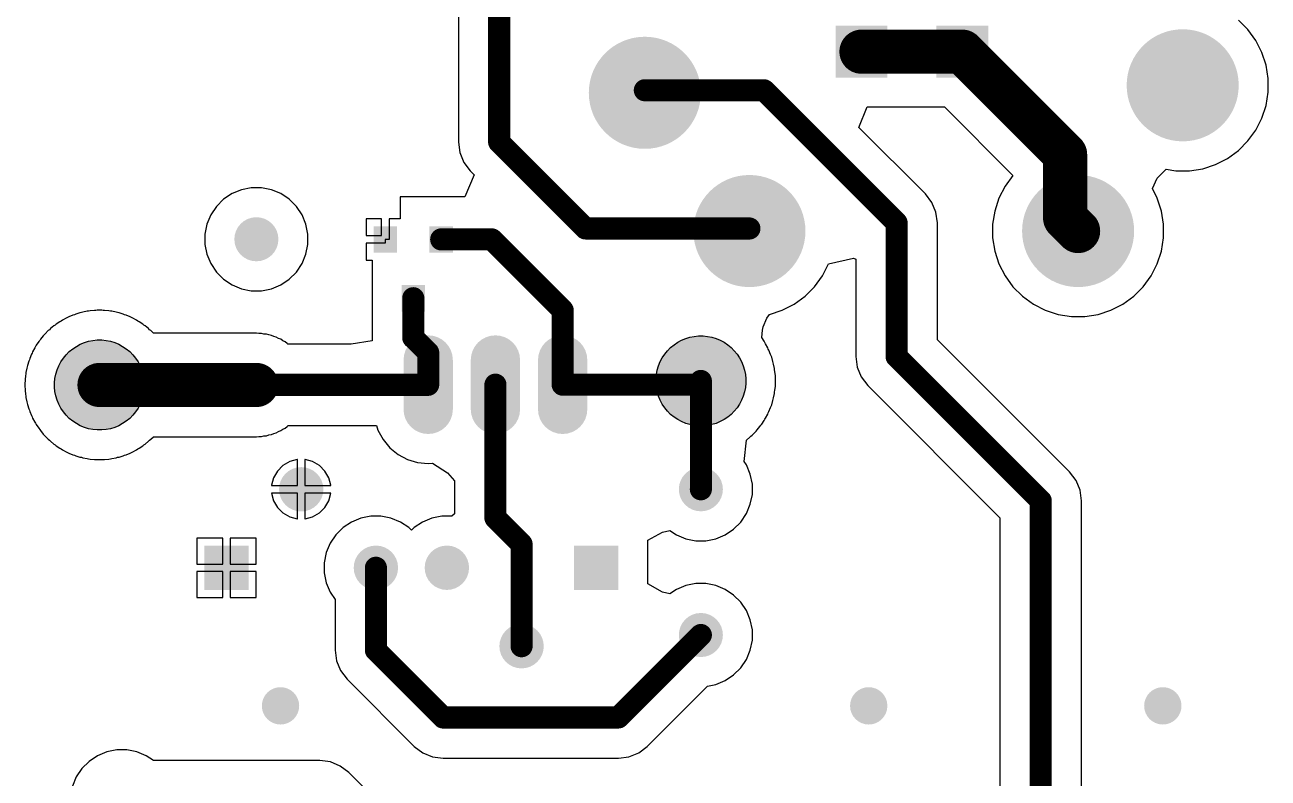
# Model space of a CAD drawing. Header units: inches. Extents: x 4.53 to 13.89, y 0.79 to 10.58.
# Drawn here: x 7.138 to 8.802, y 3.053 to 4.061 of the extents above; entities that cross this region are included whole.
import ezdxf

# ---------------------------------------------------------------- set-up
doc = ezdxf.new("R2010")
doc.units = ezdxf.units.IN
doc.header["$MEASUREMENT"] = 0
for name, color, linetype in [('Pad Holes', 156, 'Continuous'), ('Top Layer', 1, 'Continuous'), ('Via Holes', 16, 'Continuous')]:
    doc.layers.add(name, color=color, linetype=linetype)

# ---------------------------------------------------------------- blocks, each defined once
blk = doc.blocks.new('12A_7_B_1')
at = {"layer": 'Pad Holes'}
h = blk.add_hatch(color=7, dxfattribs=at)
edge = h.paths.add_edge_path()
edge.add_arc((-0.22, 0.31), 0.038, 0, 360)
h = blk.add_hatch(color=7, dxfattribs=at)
edge = h.paths.add_edge_path()
edge.add_arc((0.22, 0.31), 0.038, 0, 360)
h = blk.add_hatch(color=7, dxfattribs=at)
edge = h.paths.add_edge_path()
edge.add_arc((-0.36, 0.115), 0.038, 0, 360)
h = blk.add_hatch(color=7, dxfattribs=at)
edge = h.paths.add_edge_path()
edge.add_arc((0.36, 0.125), 0.038, 0, 360)
h = blk.add_hatch(color=7, dxfattribs=at)
edge = h.paths.add_edge_path()
edge.add_arc((-0.065, 0.07), 0.0222, 0, 360)
h = blk.add_hatch(color=7, dxfattribs=at)
edge = h.paths.add_edge_path()
edge.add_arc((0.07, 0.07), 0.0222, 0, 360)
h = blk.add_hatch(color=7, dxfattribs=at)
edge = h.paths.add_edge_path()
edge.add_arc((-0.065, -0.07), 0.0222, 0, 360)
h = blk.add_hatch(color=7, dxfattribs=at)
edge = h.paths.add_edge_path()
edge.add_arc((0.07, -0.07), 0.0222, 0, 360)
h = blk.add_hatch(color=7, dxfattribs=at)
edge = h.paths.add_edge_path()
edge.add_arc((-0.36, -0.115), 0.038, 0, 360)
h = blk.add_hatch(color=7, dxfattribs=at)
edge = h.paths.add_edge_path()
edge.add_arc((0.36, -0.12), 0.038, 0, 360)
h = blk.add_hatch(color=7, dxfattribs=at)
edge = h.paths.add_edge_path()
edge.add_arc((-0.225, -0.305), 0.038, 0, 360)
h = blk.add_hatch(color=7, dxfattribs=at)
edge = h.paths.add_edge_path()
edge.add_arc((0.225, -0.305), 0.038, 0, 360)
h = blk.add_hatch(color=7, dxfattribs=at)
edge = h.paths.add_edge_path()
edge.add_arc((0, -0.38), 0.038, 0, 360)
at = {"layer": 'Top Layer'}
h = blk.add_hatch(color=1, dxfattribs=at)
edge = h.paths.add_edge_path()
edge.add_arc((-0.22, 0.31), 0.075, 0, 360)
h = blk.add_hatch(color=1, dxfattribs=at)
edge = h.paths.add_edge_path()
edge.add_arc((0.22, 0.31), 0.075, 0, 360)
h = blk.add_hatch(color=1, dxfattribs=at)
edge = h.paths.add_edge_path()
edge.add_arc((0.36, 0.125), 0.075, 0, 360)
h = blk.add_hatch(color=1, dxfattribs=at)
edge = h.paths.add_edge_path()
edge.add_arc((-0.36, 0.115), 0.075, 0, 360)
for points in [[(-0.0996, 0.1046), (-0.0304, 0.1046), (-0.0304, 0.0354), (-0.0996, 0.0354)], [(0.0354, 0.1046), (0.1046, 0.1046), (0.1046, 0.0354), (0.0354, 0.0354)], [(-0.0996, -0.0354), (-0.0304, -0.0354), (-0.0304, -0.1046), (-0.0996, -0.1046)], [(0.0354, -0.0354), (0.1046, -0.0354), (0.1046, -0.1046), (0.0354, -0.1046)]]:
    blk.add_hatch(color=1, dxfattribs=at).paths.add_polyline_path(points)
h = blk.add_hatch(color=1, dxfattribs=at)
edge = h.paths.add_edge_path()
edge.add_arc((-0.36, -0.115), 0.075, 0, 360)
h = blk.add_hatch(color=1, dxfattribs=at)
edge = h.paths.add_edge_path()
edge.add_arc((0.36, -0.12), 0.075, 0, 360)
h = blk.add_hatch(color=1, dxfattribs=at)
edge = h.paths.add_edge_path()
edge.add_arc((-0.225, -0.305), 0.075, 0, 360)
h = blk.add_hatch(color=1, dxfattribs=at)
edge = h.paths.add_edge_path()
edge.add_arc((0.225, -0.305), 0.075, 0, 360)
h = blk.add_hatch(color=1, dxfattribs=at)
edge = h.paths.add_edge_path()
edge.add_arc((0, -0.38), 0.075, 0, 360)
blk = doc.blocks.new('TEST_POINT_1_5MM_28')
at = {"layer": 'Top Layer'}
blk.add_hatch(color=1, dxfattribs=at).paths.add_polyline_path([(-0.003, -0.0602), (-0.0088, -0.0596), (-0.0146, -0.0585), (-0.0203, -0.0568), (-0.0258, -0.0545), (-0.031, -0.0517), (-0.0359, -0.0484), (-0.0405, -0.0447), (-0.0447, -0.0405), (-0.0484, -0.0359), (-0.0517, -0.031), (-0.0545, -0.0258), (-0.0568, -0.0203), (-0.0585, -0.0146), (-0.0596, -0.0088), (-0.0602, -0.003), (-0.0602, 0), (-0.0602, 0.003), (-0.0596, 0.0088), (-0.0585, 0.0146), (-0.0568, 0.0203), (-0.0545, 0.0258), (-0.0517, 0.031), (-0.0484, 0.0359), (-0.0447, 0.0405), (-0.0405, 0.0447), (-0.0359, 0.0484), (-0.031, 0.0517), (-0.0258, 0.0545), (-0.0203, 0.0568), (-0.0146, 0.0585), (-0.0088, 0.0596), (-0.003, 0.0602), (0, 0.0602), (0.003, 0.0602), (0.0088, 0.0596), (0.0146, 0.0585), (0.0203, 0.0568), (0.0258, 0.0545), (0.031, 0.0517), (0.0359, 0.0484), (0.0405, 0.0447), (0.0447, 0.0405), (0.0484, 0.0359), (0.0517, 0.031), (0.0545, 0.0258), (0.0568, 0.0203), (0.0585, 0.0146), (0.0596, 0.0088), (0.0602, 0.003), (0.0602, 0), (0.0602, -0.003), (0.0596, -0.0088), (0.0585, -0.0146), (0.0568, -0.0203), (0.0545, -0.0258), (0.0517, -0.031), (0.0484, -0.0359), (0.0447, -0.0405), (0.0405, -0.0447), (0.0359, -0.0484), (0.031, -0.0517), (0.0258, -0.0545), (0.0203, -0.0568), (0.0146, -0.0585), (0.0088, -0.0596), (0.003, -0.0602), (0, -0.0602)])
for p, q in [((-0.0359, 0.0484), (-0.031, 0.0517)), ((-0.031, 0.0517), (-0.0258, 0.0545)), ((-0.0258, 0.0545), (-0.0203, 0.0568)), ((-0.0203, 0.0568), (-0.0146, 0.0585)), ((-0.0146, 0.0585), (-0.0088, 0.0596)), ((-0.0088, 0.0596), (-0.003, 0.0602)), ((-0.003, 0.0602), (0, 0.0602)), ((0, 0.0602), (0.003, 0.0602)), ((0.003, 0.0602), (0.0088, 0.0596)), ((0.0088, 0.0596), (0.0146, 0.0585)), ((0.0146, 0.0585), (0.0203, 0.0568)), ((0.0203, 0.0568), (0.0258, 0.0545)), ((0.0258, 0.0545), (0.031, 0.0517)), ((0.031, 0.0517), (0.0359, 0.0484)), ((-0.0517, 0.031), (-0.0484, 0.0359)), ((-0.0484, 0.0359), (-0.0447, 0.0405)), ((-0.0447, 0.0405), (-0.0405, 0.0447)), ((-0.0405, 0.0447), (-0.0359, 0.0484)), ((0.0359, 0.0484), (0.0405, 0.0447)), ((0.0405, 0.0447), (0.0447, 0.0405)), ((0.0447, 0.0405), (0.0484, 0.0359)), ((0.0484, 0.0359), (0.0517, 0.031)), ((-0.0585, 0.0146), (-0.0568, 0.0203)), ((-0.0568, 0.0203), (-0.0545, 0.0258)), ((-0.0545, 0.0258), (-0.0517, 0.031)), ((0.0517, 0.031), (0.0545, 0.0258)), ((0.0545, 0.0258), (0.0568, 0.0203)), ((0.0568, 0.0203), (0.0585, 0.0146)), ((-0.0602, 0.003), (-0.0596, 0.0088)), ((-0.0602, 0), (-0.0602, 0.003)), ((-0.0602, -0.003), (-0.0602, 0)), ((-0.0596, 0.0088), (-0.0585, 0.0146)), ((0.0585, 0.0146), (0.0596, 0.0088)), ((0.0596, 0.0088), (0.0602, 0.003)), ((0.0602, 0.003), (0.0602, 0)), ((0.0602, 0), (0.0602, -0.003)), ((-0.0596, -0.0088), (-0.0602, -0.003)), ((-0.0585, -0.0146), (-0.0596, -0.0088)), ((-0.0568, -0.0203), (-0.0585, -0.0146)), ((0.0585, -0.0146), (0.0568, -0.0203)), ((0.0596, -0.0088), (0.0585, -0.0146)), ((0.0602, -0.003), (0.0596, -0.0088)), ((-0.0545, -0.0258), (-0.0568, -0.0203)), ((-0.0517, -0.031), (-0.0545, -0.0258)), ((-0.0484, -0.0359), (-0.0517, -0.031)), ((0.0517, -0.031), (0.0484, -0.0359)), ((0.0545, -0.0258), (0.0517, -0.031)), ((0.0568, -0.0203), (0.0545, -0.0258)), ((-0.0447, -0.0405), (-0.0484, -0.0359)), ((-0.0405, -0.0447), (-0.0447, -0.0405)), ((-0.0359, -0.0484), (-0.0405, -0.0447)), ((-0.031, -0.0517), (-0.0359, -0.0484)), ((0.0359, -0.0484), (0.031, -0.0517)), ((0.0405, -0.0447), (0.0359, -0.0484)), ((0.0447, -0.0405), (0.0405, -0.0447)), ((0.0484, -0.0359), (0.0447, -0.0405)), ((-0.0258, -0.0545), (-0.031, -0.0517)), ((-0.0203, -0.0568), (-0.0258, -0.0545)), ((-0.0146, -0.0585), (-0.0203, -0.0568)), ((-0.0088, -0.0596), (-0.0146, -0.0585)), ((-0.003, -0.0602), (-0.0088, -0.0596)), ((0, -0.0602), (-0.003, -0.0602)), ((0, -0.0602), (0, -0.0602)), ((0.003, -0.0602), (0, -0.0602)), ((0.0088, -0.0596), (0.003, -0.0602)), ((0.0146, -0.0585), (0.0088, -0.0596)), ((0.0203, -0.0568), (0.0146, -0.0585)), ((0.0258, -0.0545), (0.0203, -0.0568)), ((0.031, -0.0517), (0.0258, -0.0545))]:
    blk.add_line(p, q, dxfattribs=at)
blk = doc.blocks.new('TEST_POINT_1_5MM_30')
at = {"layer": 'Top Layer'}
blk.add_hatch(color=1, dxfattribs=at).paths.add_polyline_path([(-0.003, -0.0602), (-0.0088, -0.0596), (-0.0146, -0.0585), (-0.0203, -0.0568), (-0.0258, -0.0545), (-0.031, -0.0517), (-0.0359, -0.0484), (-0.0405, -0.0447), (-0.0447, -0.0405), (-0.0484, -0.0359), (-0.0517, -0.031), (-0.0545, -0.0258), (-0.0568, -0.0203), (-0.0585, -0.0146), (-0.0596, -0.0088), (-0.0602, -0.003), (-0.0602, 0), (-0.0602, 0.003), (-0.0596, 0.0088), (-0.0585, 0.0146), (-0.0568, 0.0203), (-0.0545, 0.0258), (-0.0517, 0.031), (-0.0484, 0.0359), (-0.0447, 0.0405), (-0.0405, 0.0447), (-0.0359, 0.0484), (-0.031, 0.0517), (-0.0258, 0.0545), (-0.0203, 0.0568), (-0.0146, 0.0585), (-0.0088, 0.0596), (-0.003, 0.0602), (0, 0.0602), (0.003, 0.0602), (0.0088, 0.0596), (0.0146, 0.0585), (0.0203, 0.0568), (0.0258, 0.0545), (0.031, 0.0517), (0.0359, 0.0484), (0.0405, 0.0447), (0.0447, 0.0405), (0.0484, 0.0359), (0.0517, 0.031), (0.0545, 0.0258), (0.0568, 0.0203), (0.0585, 0.0146), (0.0596, 0.0088), (0.0602, 0.003), (0.0602, 0), (0.0602, -0.003), (0.0596, -0.0088), (0.0585, -0.0146), (0.0568, -0.0203), (0.0545, -0.0258), (0.0517, -0.031), (0.0484, -0.0359), (0.0447, -0.0405), (0.0405, -0.0447), (0.0359, -0.0484), (0.031, -0.0517), (0.0258, -0.0545), (0.0203, -0.0568), (0.0146, -0.0585), (0.0088, -0.0596), (0.003, -0.0602), (0, -0.0602)])
for p, q in [((-0.0359, 0.0484), (-0.031, 0.0517)), ((-0.031, 0.0517), (-0.0258, 0.0545)), ((-0.0258, 0.0545), (-0.0203, 0.0568)), ((-0.0203, 0.0568), (-0.0146, 0.0585)), ((-0.0146, 0.0585), (-0.0088, 0.0596)), ((-0.0088, 0.0596), (-0.003, 0.0602)), ((-0.003, 0.0602), (0, 0.0602)), ((0, 0.0602), (0.003, 0.0602)), ((0.003, 0.0602), (0.0088, 0.0596)), ((0.0088, 0.0596), (0.0146, 0.0585)), ((0.0146, 0.0585), (0.0203, 0.0568)), ((0.0203, 0.0568), (0.0258, 0.0545)), ((0.0258, 0.0545), (0.031, 0.0517)), ((0.031, 0.0517), (0.0359, 0.0484)), ((-0.0517, 0.031), (-0.0484, 0.0359)), ((-0.0484, 0.0359), (-0.0447, 0.0405)), ((-0.0447, 0.0405), (-0.0405, 0.0447)), ((-0.0405, 0.0447), (-0.0359, 0.0484)), ((0.0359, 0.0484), (0.0405, 0.0447)), ((0.0405, 0.0447), (0.0447, 0.0405)), ((0.0447, 0.0405), (0.0484, 0.0359)), ((0.0484, 0.0359), (0.0517, 0.031)), ((-0.0585, 0.0146), (-0.0568, 0.0203)), ((-0.0568, 0.0203), (-0.0545, 0.0258)), ((-0.0545, 0.0258), (-0.0517, 0.031)), ((0.0517, 0.031), (0.0545, 0.0258)), ((0.0545, 0.0258), (0.0568, 0.0203)), ((0.0568, 0.0203), (0.0585, 0.0146)), ((-0.0602, 0.003), (-0.0596, 0.0088)), ((-0.0602, 0), (-0.0602, 0.003)), ((-0.0602, -0.003), (-0.0602, 0)), ((-0.0596, 0.0088), (-0.0585, 0.0146)), ((0.0585, 0.0146), (0.0596, 0.0088)), ((0.0596, 0.0088), (0.0602, 0.003)), ((0.0602, 0.003), (0.0602, 0)), ((0.0602, 0), (0.0602, -0.003)), ((-0.0596, -0.0088), (-0.0602, -0.003)), ((-0.0585, -0.0146), (-0.0596, -0.0088)), ((-0.0568, -0.0203), (-0.0585, -0.0146)), ((0.0585, -0.0146), (0.0568, -0.0203)), ((0.0596, -0.0088), (0.0585, -0.0146)), ((0.0602, -0.003), (0.0596, -0.0088)), ((-0.0545, -0.0258), (-0.0568, -0.0203)), ((-0.0517, -0.031), (-0.0545, -0.0258)), ((-0.0484, -0.0359), (-0.0517, -0.031)), ((0.0517, -0.031), (0.0484, -0.0359)), ((0.0545, -0.0258), (0.0517, -0.031)), ((0.0568, -0.0203), (0.0545, -0.0258)), ((-0.0447, -0.0405), (-0.0484, -0.0359)), ((-0.0405, -0.0447), (-0.0447, -0.0405)), ((-0.0359, -0.0484), (-0.0405, -0.0447)), ((-0.031, -0.0517), (-0.0359, -0.0484)), ((0.0359, -0.0484), (0.031, -0.0517)), ((0.0405, -0.0447), (0.0359, -0.0484)), ((0.0447, -0.0405), (0.0405, -0.0447)), ((0.0484, -0.0359), (0.0447, -0.0405)), ((-0.0258, -0.0545), (-0.031, -0.0517)), ((-0.0203, -0.0568), (-0.0258, -0.0545)), ((-0.0146, -0.0585), (-0.0203, -0.0568)), ((-0.0088, -0.0596), (-0.0146, -0.0585)), ((-0.003, -0.0602), (-0.0088, -0.0596)), ((0, -0.0602), (-0.003, -0.0602)), ((0, -0.0602), (0, -0.0602)), ((0.003, -0.0602), (0, -0.0602)), ((0.0088, -0.0596), (0.003, -0.0602)), ((0.0146, -0.0585), (0.0088, -0.0596)), ((0.0203, -0.0568), (0.0146, -0.0585)), ((0.0258, -0.0545), (0.0203, -0.0568)), ((0.031, -0.0517), (0.0258, -0.0545))]:
    blk.add_line(p, q, dxfattribs=at)
blk = doc.blocks.new('TRIM_PV36W204C01B00___DUPLICATE_60')
at = {"layer": 'Pad Holes'}
h = blk.add_hatch(color=7, dxfattribs=at)
edge = h.paths.add_edge_path()
edge.add_arc((0, 0.1), 0.0197, 0, 360)
h = blk.add_hatch(color=7, dxfattribs=at)
edge = h.paths.add_edge_path()
edge.add_arc((-0.1, -0.005), 0.0197, 0, 360)
h = blk.add_hatch(color=7, dxfattribs=at)
edge = h.paths.add_edge_path()
edge.add_arc((0.1, -0.005), 0.0197, 0, 360)
at = {"layer": 'Top Layer'}
h = blk.add_hatch(color=1, dxfattribs=at)
edge = h.paths.add_edge_path()
edge.add_arc((0, 0.1), 0.0297, 0, 360)
blk.add_hatch(color=1, dxfattribs=at).paths.add_polyline_path([(-0.1297, 0.0247), (-0.0703, 0.0247), (-0.0703, -0.0347), (-0.1297, -0.0347)])
h = blk.add_hatch(color=1, dxfattribs=at)
edge = h.paths.add_edge_path()
edge.add_arc((0.1, -0.005), 0.0297, 0, 360)
blk = doc.blocks.new('TRIM_PV36W204C01B00___DUPLICATE_64')
at = {"layer": 'Pad Holes'}
h = blk.add_hatch(color=7, dxfattribs=at)
edge = h.paths.add_edge_path()
edge.add_arc((0, 0.1), 0.0197, 0, 360)
h = blk.add_hatch(color=7, dxfattribs=at)
edge = h.paths.add_edge_path()
edge.add_arc((-0.1, -0.005), 0.0197, 0, 360)
h = blk.add_hatch(color=7, dxfattribs=at)
edge = h.paths.add_edge_path()
edge.add_arc((0.1, -0.005), 0.0197, 0, 360)
at = {"layer": 'Top Layer'}
h = blk.add_hatch(color=1, dxfattribs=at)
edge = h.paths.add_edge_path()
edge.add_arc((0, 0.1), 0.0297, 0, 360)
blk.add_hatch(color=1, dxfattribs=at).paths.add_polyline_path([(-0.1297, 0.0247), (-0.0703, 0.0247), (-0.0703, -0.0347), (-0.1297, -0.0347)])
h = blk.add_hatch(color=1, dxfattribs=at)
edge = h.paths.add_edge_path()
edge.add_arc((0.1, -0.005), 0.0297, 0, 360)
blk = doc.blocks.new('RES_2W_VERTICAL_72')
at = {"layer": 'Pad Holes'}
h = blk.add_hatch(color=7, dxfattribs=at)
edge = h.paths.add_edge_path()
edge.add_arc((0, 0), 0.0197, 0, 360)
h = blk.add_hatch(color=7, dxfattribs=at)
edge = h.paths.add_edge_path()
edge.add_arc((0.195, 0), 0.0197, 0, 360)
at = {"layer": 'Top Layer'}
h = blk.add_hatch(color=1, dxfattribs=at)
edge = h.paths.add_edge_path()
edge.add_arc((0, 0), 0.0295, 0, 360)
h = blk.add_hatch(color=1, dxfattribs=at)
edge = h.paths.add_edge_path()
edge.add_arc((0.195, 0), 0.0295, 0, 360)
blk = doc.blocks.new('RES_2W_VERTICAL_74')
at = {"layer": 'Pad Holes'}
h = blk.add_hatch(color=7, dxfattribs=at)
edge = h.paths.add_edge_path()
edge.add_arc((0, 0), 0.0197, 0, 360)
h = blk.add_hatch(color=7, dxfattribs=at)
edge = h.paths.add_edge_path()
edge.add_arc((0.195, 0), 0.0197, 0, 360)
at = {"layer": 'Top Layer'}
h = blk.add_hatch(color=1, dxfattribs=at)
edge = h.paths.add_edge_path()
edge.add_arc((0, 0), 0.0295, 0, 360)
h = blk.add_hatch(color=1, dxfattribs=at)
edge = h.paths.add_edge_path()
edge.add_arc((0.195, 0), 0.0295, 0, 360)
blk = doc.blocks.new('TRANS_BC847C_102')
at = {"layer": 'Top Layer'}
for points in [[(-0.0157, 0.0571), (0.0157, 0.0571), (0.0157, 0.0217), (-0.0157, 0.0217)], [(-0.0531, -0.0217), (-0.0217, -0.0217), (-0.0217, -0.0571), (-0.0531, -0.0571)], [(0.0217, -0.0217), (0.0531, -0.0217), (0.0531, -0.0571), (0.0217, -0.0571)]]:
    blk.add_hatch(color=1, dxfattribs=at).paths.add_polyline_path(points)
blk = doc.blocks.new('TO126_104')
at = {"layer": 'Pad Holes'}
h = blk.add_hatch(color=7, dxfattribs=at)
edge = h.paths.add_edge_path()
edge.add_arc((-0.09, 0), 0.022, 0, 360)
h = blk.add_hatch(color=7, dxfattribs=at)
edge = h.paths.add_edge_path()
edge.add_arc((0, 0), 0.022, 0, 360)
h = blk.add_hatch(color=7, dxfattribs=at)
edge = h.paths.add_edge_path()
edge.add_arc((0.09, 0), 0.022, 0, 360)
at = {"layer": 'Top Layer'}
h = blk.add_hatch(color=1, dxfattribs=at)
edge = h.paths.add_edge_path()
edge.add_arc((-0.09, -0.033), 0.033, 180, 360)
edge.add_line((-0.057, -0.033), (-0.057, 0.033))
edge.add_arc((-0.09, 0.033), 0.033, 0, 180)
edge.add_line((-0.123, 0.033), (-0.123, -0.033))
h = blk.add_hatch(color=1, dxfattribs=at)
edge = h.paths.add_edge_path()
edge.add_arc((0, -0.033), 0.033, 180, 360)
edge.add_line((0.033, -0.033), (0.033, 0.033))
edge.add_arc((0, 0.033), 0.033, 0, 180)
edge.add_line((-0.033, 0.033), (-0.033, -0.033))
h = blk.add_hatch(color=1, dxfattribs=at)
edge = h.paths.add_edge_path()
edge.add_arc((0.09, -0.033), 0.033, 180, 360)
edge.add_line((0.123, -0.033), (0.123, 0.033))
edge.add_arc((0.09, 0.033), 0.033, 0, 180)
edge.add_line((0.057, 0.033), (0.057, -0.033))

msp = doc.modelspace()

# ---------------------------------------------------------------- hatches: boundary and pattern name
at = {"layer": 'Top Layer'}
h = msp.add_hatch(color=1, dxfattribs=at)
edge = h.paths.add_edge_path()
edge.add_arc((7.4803, 3.1496), 0.025, 0, 360)
h = msp.add_hatch(color=1, dxfattribs=at)
edge = h.paths.add_edge_path()
edge.add_arc((8.2677, 3.1496), 0.025, 0, 360)
h = msp.add_hatch(color=1, dxfattribs=at)
edge = h.paths.add_edge_path()
edge.add_arc((8.6614, 3.1496), 0.025, 0, 360)
at = {"layer": 'Via Holes'}
h = msp.add_hatch(color=7, dxfattribs=at)
edge = h.paths.add_edge_path()
edge.add_arc((7.4803, 3.1496), 0.014, 0, 360)
h = msp.add_hatch(color=7, dxfattribs=at)
edge = h.paths.add_edge_path()
edge.add_arc((8.2677, 3.1496), 0.014, 0, 360)
h = msp.add_hatch(color=7, dxfattribs=at)
edge = h.paths.add_edge_path()
edge.add_arc((8.6614, 3.1496), 0.014, 0, 360)

# ---------------------------------------------------------------- linework, layer by layer
at = {"layer": 'Top Layer'}
for p, q in [((7.7184, 4.299), (7.7184, 3.904)), ((8.7752, 4.0545), (8.7625, 4.0672)), ((8.7858, 4.0399), (8.7752, 4.0545)), ((8.794, 4.0239), (8.7858, 4.0399)), ((8.7996, 4.0068), (8.794, 4.0239)), ((8.8024, 3.989), (8.7996, 4.0068)), ((8.8024, 3.971), (8.8024, 3.989)), ((8.7996, 3.9532), (8.8024, 3.971)), ((8.2545, 3.9237), (8.2658, 3.951)), ((8.2658, 3.951), (8.3691, 3.951)), ((8.3691, 3.951), (8.4607, 3.8594)), ((8.794, 3.9361), (8.7996, 3.9532)), ((8.7858, 3.9201), (8.794, 3.9361)), ((8.3436, 3.8346), (8.2545, 3.9237)), ((8.7752, 3.9055), (8.7858, 3.9201)), ((7.7184, 3.904), (7.7203, 3.8899)), ((8.7625, 3.8928), (8.7752, 3.9055)), ((7.7203, 3.8899), (7.7257, 3.8767)), ((8.7319, 3.874), (8.7479, 3.8822)), ((8.7479, 3.8822), (8.7625, 3.8928)), ((7.7257, 3.8767), (7.7344, 3.8654)), ((7.7344, 3.8654), (7.7394, 3.8604)), ((8.6537, 3.8557), (8.6658, 3.8677)), ((8.6658, 3.8677), (8.679, 3.8656)), ((8.679, 3.8656), (8.697, 3.8656)), ((8.697, 3.8656), (8.7148, 3.8684)), ((8.7148, 3.8684), (8.7319, 3.874)), ((7.7394, 3.8604), (7.7271, 3.8309)), ((8.4502, 3.8449), (8.442, 3.8289)), ((8.4607, 3.8594), (8.4502, 3.8449)), ((8.6474, 3.8419), (8.6537, 3.8557)), ((7.4154, 3.8351), (7.4041, 3.8275)), ((7.4279, 3.8402), (7.4154, 3.8351)), ((7.4412, 3.8429), (7.4279, 3.8402)), ((7.4548, 3.8429), (7.4412, 3.8429)), ((7.4681, 3.8402), (7.4548, 3.8429)), ((7.4806, 3.8351), (7.4681, 3.8402)), ((7.4919, 3.8275), (7.4806, 3.8351)), ((7.7271, 3.8309), (7.6403, 3.8309)), ((7.6403, 3.8309), (7.6403, 3.8015)), ((8.3523, 3.8233), (8.3436, 3.8346)), ((8.442, 3.8289), (8.4364, 3.8118)), ((8.654, 3.8289), (8.6474, 3.8419)), ((8.6596, 3.8118), (8.654, 3.8289)), ((7.3945, 3.8179), (7.3869, 3.8066)), ((7.4041, 3.8275), (7.3945, 3.8179)), ((7.5015, 3.8179), (7.4919, 3.8275)), ((7.5091, 3.8066), (7.5015, 3.8179)), ((8.3577, 3.8101), (8.3523, 3.8233)), ((8.4364, 3.8118), (8.4336, 3.794)), ((8.6624, 3.794), (8.6596, 3.8118)), ((7.3869, 3.8066), (7.3818, 3.7941)), ((7.5142, 3.7941), (7.5091, 3.8066)), ((7.6156, 3.8015), (7.5949, 3.8015)), ((7.5949, 3.8015), (7.5949, 3.7788)), ((7.6156, 3.7788), (7.6156, 3.8015)), ((7.6403, 3.8015), (7.6256, 3.8015)), ((7.6256, 3.8015), (7.6256, 3.7738)), ((8.3596, 3.796), (8.3577, 3.8101)), ((8.3596, 3.6396), (8.3596, 3.796)), ((7.3818, 3.7941), (7.3791, 3.7808)), ((7.3791, 3.7808), (7.3791, 3.7672)), ((7.5169, 3.7808), (7.5142, 3.7941)), ((7.5169, 3.7672), (7.5169, 3.7808)), ((7.5949, 3.7788), (7.6156, 3.7788)), ((8.4336, 3.794), (8.4336, 3.776)), ((8.6624, 3.776), (8.6624, 3.794)), ((7.3791, 3.7672), (7.3818, 3.7539)), ((7.5142, 3.7539), (7.5169, 3.7672)), ((7.6206, 3.7688), (7.5949, 3.7688)), ((7.5949, 3.7688), (7.5949, 3.7461)), ((7.6256, 3.7738), (7.6206, 3.7738)), ((7.6206, 3.7738), (7.6206, 3.7688)), ((8.4336, 3.776), (8.4364, 3.7582)), ((8.6596, 3.7582), (8.6624, 3.776)), ((7.3818, 3.7539), (7.3869, 3.7414)), ((7.5091, 3.7414), (7.5142, 3.7539)), ((7.5949, 3.7461), (7.6029, 3.7461)), ((7.6029, 3.7461), (7.6029, 3.638)), ((8.214, 3.7411), (8.2475, 3.7486)), ((8.2475, 3.7486), (8.2504, 3.7472)), ((8.2504, 3.7472), (8.2504, 3.617)), ((8.4364, 3.7582), (8.442, 3.7411)), ((8.654, 3.7411), (8.6596, 3.7582)), ((7.3869, 3.7414), (7.3945, 3.7301)), ((7.3945, 3.7301), (7.4041, 3.7205)), ((7.4919, 3.7205), (7.5015, 3.7301)), ((7.5015, 3.7301), (7.5091, 3.7414)), ((8.2058, 3.7251), (8.214, 3.7411)), ((8.442, 3.7411), (8.4502, 3.7251)), ((8.6458, 3.7251), (8.654, 3.7411)), ((7.4041, 3.7205), (7.4154, 3.7129)), ((7.4154, 3.7129), (7.4279, 3.7078)), ((7.4681, 3.7078), (7.4806, 3.7129)), ((7.4806, 3.7129), (7.4919, 3.7205)), ((8.1952, 3.7105), (8.2058, 3.7251)), ((8.4502, 3.7251), (8.4608, 3.7105)), ((8.6352, 3.7105), (8.6458, 3.7251)), ((7.4279, 3.7078), (7.4412, 3.7051)), ((7.4412, 3.7051), (7.4548, 3.7051)), ((7.4548, 3.7051), (7.4681, 3.7078)), ((8.1679, 3.6872), (8.1825, 3.6978)), ((8.1825, 3.6978), (8.1952, 3.7105)), ((8.4608, 3.7105), (8.4735, 3.6978)), ((8.4735, 3.6978), (8.4881, 3.6872)), ((8.6079, 3.6872), (8.6225, 3.6978)), ((8.6225, 3.6978), (8.6352, 3.7105)), ((7.2253, 3.6781), (7.2234, 3.6777)), ((7.2311, 3.6787), (7.2253, 3.6781)), ((7.2331, 3.6787), (7.2311, 3.6787)), ((7.235, 3.6789), (7.2331, 3.6787)), ((7.241, 3.6789), (7.235, 3.6789)), ((7.2429, 3.6787), (7.241, 3.6789)), ((7.2448, 3.6787), (7.2429, 3.6787)), ((7.2507, 3.6781), (7.2448, 3.6787)), ((7.2526, 3.6777), (7.2507, 3.6781)), ((8.1348, 3.6734), (8.1519, 3.679)), ((8.1519, 3.679), (8.1679, 3.6872)), ((8.4881, 3.6872), (8.5041, 3.679)), ((8.5041, 3.679), (8.5212, 3.6734)), ((8.5748, 3.6734), (8.5919, 3.679)), ((8.5919, 3.679), (8.6079, 3.6872)), ((7.1849, 3.6637), (7.18, 3.6604)), ((7.1867, 3.6646), (7.1849, 3.6637)), ((7.1883, 3.6657), (7.1867, 3.6646)), ((7.1935, 3.6685), (7.1883, 3.6657)), ((7.1953, 3.6692), (7.1935, 3.6685)), ((7.197, 3.6702), (7.1953, 3.6692)), ((7.2025, 3.6724), (7.197, 3.6702)), ((7.2044, 3.6729), (7.2025, 3.6724)), ((7.2062, 3.6738), (7.2044, 3.6729)), ((7.2118, 3.6755), (7.2062, 3.6738)), ((7.2138, 3.6758), (7.2118, 3.6755)), ((7.2156, 3.6764), (7.2138, 3.6758)), ((7.2214, 3.6776), (7.2156, 3.6764)), ((7.2234, 3.6777), (7.2214, 3.6776)), ((7.2546, 3.6776), (7.2526, 3.6777)), ((7.2604, 3.6764), (7.2546, 3.6776)), ((7.2622, 3.6758), (7.2604, 3.6764)), ((7.2642, 3.6755), (7.2622, 3.6758)), ((7.2698, 3.6738), (7.2642, 3.6755)), ((7.2716, 3.6729), (7.2698, 3.6738)), ((7.2735, 3.6724), (7.2716, 3.6729)), ((7.279, 3.6702), (7.2735, 3.6724)), ((7.2807, 3.6692), (7.279, 3.6702)), ((7.2825, 3.6685), (7.2807, 3.6692)), ((7.2877, 3.6657), (7.2825, 3.6685)), ((7.2893, 3.6646), (7.2877, 3.6657)), ((7.2911, 3.6637), (7.2893, 3.6646)), ((7.296, 3.6604), (7.2911, 3.6637)), ((8.1266, 3.6569), (8.1311, 3.6682)), ((8.1311, 3.6682), (8.1348, 3.6734)), ((8.5212, 3.6734), (8.539, 3.6706)), ((8.539, 3.6706), (8.557, 3.6706)), ((8.557, 3.6706), (8.5748, 3.6734)), ((7.1641, 3.646), (7.1626, 3.6447)), ((7.1653, 3.6476), (7.1641, 3.646)), ((7.1694, 3.6517), (7.1653, 3.6476)), ((7.171, 3.6529), (7.1694, 3.6517)), ((7.1723, 3.6544), (7.171, 3.6529)), ((7.1769, 3.6581), (7.1723, 3.6544)), ((7.1786, 3.6591), (7.1769, 3.6581)), ((7.18, 3.6604), (7.1786, 3.6591)), ((7.2974, 3.6591), (7.296, 3.6604)), ((7.2991, 3.6581), (7.2974, 3.6591)), ((7.3037, 3.6544), (7.2991, 3.6581)), ((7.305, 3.6529), (7.3037, 3.6544)), ((7.3066, 3.6517), (7.305, 3.6529)), ((7.3101, 3.6482), (7.3066, 3.6517)), ((7.448, 3.6482), (7.3101, 3.6482)), ((7.4514, 3.6479), (7.448, 3.6482)), ((7.4548, 3.6479), (7.4514, 3.6479)), ((7.4581, 3.6472), (7.4548, 3.6479)), ((7.4615, 3.6469), (7.4581, 3.6472)), ((7.4648, 3.6459), (7.4615, 3.6469)), ((7.4681, 3.6452), (7.4648, 3.6459)), ((7.4712, 3.6439), (7.4681, 3.6452)), ((8.1244, 3.6424), (8.1254, 3.6522)), ((8.1254, 3.6522), (8.1266, 3.6569)), ((7.1513, 3.6287), (7.1485, 3.6235)), ((7.1524, 3.6303), (7.1513, 3.6287)), ((7.1533, 3.6321), (7.1524, 3.6303)), ((7.1566, 3.637), (7.1533, 3.6321)), ((7.1579, 3.6384), (7.1566, 3.637)), ((7.1589, 3.6401), (7.1579, 3.6384)), ((7.1626, 3.6447), (7.1589, 3.6401)), ((7.4745, 3.643), (7.4712, 3.6439)), ((7.4775, 3.6414), (7.4745, 3.643)), ((7.4806, 3.6401), (7.4775, 3.6414)), ((7.4835, 3.6382), (7.4806, 3.6401)), ((7.4865, 3.6366), (7.4835, 3.6382)), ((7.4891, 3.6344), (7.4865, 3.6366)), ((7.49, 3.6338), (7.4891, 3.6344)), ((7.5751, 3.6338), (7.49, 3.6338)), ((7.6029, 3.638), (7.5751, 3.6338)), ((8.1277, 3.6375), (8.1244, 3.6424)), ((8.1286, 3.6357), (8.1277, 3.6375)), ((8.1297, 3.6341), (8.1286, 3.6357)), ((8.1325, 3.6289), (8.1297, 3.6341)), ((8.1332, 3.6271), (8.1325, 3.6289)), ((8.5366, 3.4626), (8.3596, 3.6396)), ((7.1441, 3.6126), (7.1432, 3.6108)), ((7.1446, 3.6145), (7.1441, 3.6126)), ((7.1468, 3.62), (7.1446, 3.6145)), ((7.1478, 3.6217), (7.1468, 3.62)), ((7.1485, 3.6235), (7.1478, 3.6217)), ((8.1342, 3.6254), (8.1332, 3.6271)), ((8.1364, 3.6199), (8.1342, 3.6254)), ((8.1369, 3.618), (8.1364, 3.6199)), ((8.1378, 3.6163), (8.1369, 3.618)), ((8.1395, 3.6106), (8.1378, 3.6163)), ((8.2504, 3.617), (8.2523, 3.6029)), ((7.1394, 3.5956), (7.1393, 3.5936)), ((7.1406, 3.6014), (7.1394, 3.5956)), ((7.1412, 3.6032), (7.1406, 3.6014)), ((7.1415, 3.6052), (7.1412, 3.6032)), ((7.1432, 3.6108), (7.1415, 3.6052)), ((8.1398, 3.6087), (8.1395, 3.6106)), ((8.1404, 3.6068), (8.1398, 3.6087)), ((8.1416, 3.601), (8.1404, 3.6068)), ((8.1417, 3.5991), (8.1416, 3.601)), ((8.1421, 3.5972), (8.1417, 3.5991)), ((8.1427, 3.5913), (8.1421, 3.5972)), ((8.2523, 3.6029), (8.2577, 3.5897)), ((7.1383, 3.5839), (7.1381, 3.582)), ((7.1381, 3.582), (7.1381, 3.576)), ((7.1389, 3.5917), (7.1383, 3.5859)), ((7.1383, 3.5859), (7.1383, 3.5839)), ((7.1393, 3.5936), (7.1389, 3.5917)), ((8.1427, 3.5893), (8.1427, 3.5913)), ((8.1429, 3.5874), (8.1427, 3.5893)), ((8.1427, 3.5795), (8.1429, 3.5815)), ((8.1427, 3.5776), (8.1427, 3.5795)), ((8.1429, 3.5815), (8.1429, 3.5874)), ((8.2577, 3.5897), (8.2664, 3.5784)), ((8.2664, 3.5784), (8.4434, 3.4014)), ((7.1381, 3.576), (7.1383, 3.5741)), ((7.1383, 3.5741), (7.1383, 3.5721)), ((7.1383, 3.5721), (7.1389, 3.5663)), ((7.1389, 3.5663), (7.1393, 3.5644)), ((7.1393, 3.5644), (7.1394, 3.5624)), ((7.1394, 3.5624), (7.1406, 3.5566)), ((8.1398, 3.5602), (8.1404, 3.562)), ((8.1404, 3.562), (8.1416, 3.5678)), ((8.1416, 3.5678), (8.1417, 3.5698)), ((8.1417, 3.5698), (8.1421, 3.5717)), ((8.1421, 3.5717), (8.1427, 3.5776)), ((7.1406, 3.5566), (7.1412, 3.5548)), ((7.1412, 3.5548), (7.1415, 3.5528)), ((7.1415, 3.5528), (7.1432, 3.5472)), ((7.1432, 3.5472), (7.1441, 3.5454)), ((7.1441, 3.5454), (7.1446, 3.5435)), ((8.1342, 3.5435), (8.1364, 3.5489)), ((8.1364, 3.5489), (8.1369, 3.5508)), ((8.1369, 3.5508), (8.1378, 3.5526)), ((8.1378, 3.5526), (8.1395, 3.5583)), ((8.1395, 3.5583), (8.1398, 3.5602)), ((7.1446, 3.5435), (7.1468, 3.538)), ((7.1468, 3.538), (7.1478, 3.5363)), ((7.1478, 3.5363), (7.1485, 3.5345)), ((7.1485, 3.5345), (7.1513, 3.5293)), ((7.1513, 3.5293), (7.1524, 3.5277)), ((8.1244, 3.5265), (8.1277, 3.5314)), ((8.1277, 3.5314), (8.1286, 3.5331)), ((8.1286, 3.5331), (8.1297, 3.5347)), ((8.1297, 3.5347), (8.1325, 3.5399)), ((8.1325, 3.5399), (8.1332, 3.5418)), ((8.1332, 3.5418), (8.1342, 3.5435)), ((7.1524, 3.5277), (7.1533, 3.5259)), ((7.1533, 3.5259), (7.1566, 3.521)), ((7.1566, 3.521), (7.1579, 3.5196)), ((7.1579, 3.5196), (7.1589, 3.5179)), ((7.1589, 3.5179), (7.1626, 3.5133)), ((7.1626, 3.5133), (7.1641, 3.512)), ((7.1641, 3.512), (7.1653, 3.5104)), ((7.4615, 3.5111), (7.4648, 3.5121)), ((7.4648, 3.5121), (7.4681, 3.5128)), ((7.4681, 3.5128), (7.4712, 3.5141)), ((7.4712, 3.5141), (7.4745, 3.515)), ((7.4745, 3.515), (7.4775, 3.5166)), ((7.4775, 3.5166), (7.4806, 3.5179)), ((7.4806, 3.5179), (7.4835, 3.5198)), ((7.4835, 3.5198), (7.4865, 3.5214)), ((7.4865, 3.5214), (7.4891, 3.5236)), ((7.4891, 3.5236), (7.4906, 3.5246)), ((7.4906, 3.5246), (7.609, 3.5246)), ((7.609, 3.5246), (7.6108, 3.5186)), ((7.6108, 3.5186), (7.6175, 3.506)), ((8.11, 3.5105), (8.1116, 3.5117)), ((8.1116, 3.5117), (8.1157, 3.5159)), ((8.1157, 3.5159), (8.1169, 3.5174)), ((8.1169, 3.5174), (8.1184, 3.5188)), ((8.1184, 3.5188), (8.1221, 3.5233)), ((8.1221, 3.5233), (8.1231, 3.525)), ((8.1231, 3.525), (8.1244, 3.5265)), ((7.1653, 3.5104), (7.1694, 3.5063)), ((7.1694, 3.5063), (7.171, 3.5051)), ((7.171, 3.5051), (7.1723, 3.5036)), ((7.1723, 3.5036), (7.1769, 3.4999)), ((7.1769, 3.4999), (7.1786, 3.4989)), ((7.1786, 3.4989), (7.18, 3.4976)), ((7.18, 3.4976), (7.1849, 3.4943)), ((7.2911, 3.4943), (7.296, 3.4976)), ((7.296, 3.4976), (7.2974, 3.4989)), ((7.2974, 3.4989), (7.2991, 3.4999)), ((7.2991, 3.4999), (7.3037, 3.5036)), ((7.3037, 3.5036), (7.305, 3.5051)), ((7.305, 3.5051), (7.3066, 3.5063)), ((7.3066, 3.5063), (7.3101, 3.5098)), ((7.3101, 3.5098), (7.448, 3.5098)), ((7.448, 3.5098), (7.4514, 3.5101)), ((7.4514, 3.5101), (7.4548, 3.5101)), ((7.4548, 3.5101), (7.4581, 3.5108)), ((7.4581, 3.5108), (7.4615, 3.5111)), ((7.6175, 3.506), (7.6266, 3.495)), ((7.6266, 3.495), (7.6376, 3.486)), ((8.1011, 3.4764), (8.1041, 3.5053)), ((8.1041, 3.5053), (8.1087, 3.5091)), ((8.1087, 3.5091), (8.11, 3.5105)), ((7.1849, 3.4943), (7.1867, 3.4934)), ((7.1867, 3.4934), (7.1883, 3.4923)), ((7.1883, 3.4923), (7.1935, 3.4895)), ((7.1935, 3.4895), (7.1953, 3.4888)), ((7.1953, 3.4888), (7.197, 3.4878)), ((7.197, 3.4878), (7.2025, 3.4856)), ((7.2025, 3.4856), (7.2044, 3.4851)), ((7.2044, 3.4851), (7.2062, 3.4842)), ((7.2062, 3.4842), (7.2118, 3.4825)), ((7.2118, 3.4825), (7.2138, 3.4822)), ((7.2138, 3.4822), (7.2156, 3.4816)), ((7.2156, 3.4816), (7.2214, 3.4804)), ((7.2214, 3.4804), (7.2234, 3.4803)), ((7.2234, 3.4803), (7.2253, 3.4799)), ((7.2253, 3.4799), (7.2311, 3.4793)), ((7.2311, 3.4793), (7.2331, 3.4793)), ((7.2331, 3.4793), (7.235, 3.4791)), ((7.235, 3.4791), (7.238, 3.4791)), ((7.238, 3.4791), (7.238, 3.4791)), ((7.238, 3.4791), (7.238, 3.4791)), ((7.238, 3.4791), (7.241, 3.4791)), ((7.241, 3.4791), (7.2429, 3.4793)), ((7.2429, 3.4793), (7.2448, 3.4793)), ((7.2448, 3.4793), (7.2507, 3.4799)), ((7.2507, 3.4799), (7.2526, 3.4803)), ((7.2526, 3.4803), (7.2546, 3.4804)), ((7.2546, 3.4804), (7.2604, 3.4816)), ((7.2604, 3.4816), (7.2622, 3.4822)), ((7.2622, 3.4822), (7.2642, 3.4825)), ((7.2642, 3.4825), (7.2698, 3.4842)), ((7.2698, 3.4842), (7.2716, 3.4851)), ((7.2716, 3.4851), (7.2735, 3.4856)), ((7.2735, 3.4856), (7.279, 3.4878)), ((7.279, 3.4878), (7.2807, 3.4888)), ((7.2807, 3.4888), (7.2825, 3.4895)), ((7.2825, 3.4895), (7.2877, 3.4923)), ((7.2877, 3.4923), (7.2893, 3.4934)), ((7.2893, 3.4934), (7.2911, 3.4943)), ((7.5028, 3.4791), (7.4927, 3.4764)), ((7.503, 3.4791), (7.5028, 3.4791)), ((7.503, 3.4444), (7.503, 3.4791)), ((7.5132, 3.4791), (7.513, 3.4791)), ((7.513, 3.4791), (7.513, 3.4444)), ((7.5233, 3.4764), (7.5132, 3.4791)), ((7.6376, 3.486), (7.6502, 3.4792)), ((7.6502, 3.4792), (7.6638, 3.4751)), ((7.4762, 3.4638), (7.471, 3.4548)), ((7.4836, 3.4712), (7.4762, 3.4638)), ((7.4927, 3.4764), (7.4836, 3.4712)), ((7.5324, 3.4712), (7.5233, 3.4764)), ((7.5398, 3.4638), (7.5324, 3.4712)), ((7.545, 3.4548), (7.5398, 3.4638)), ((7.6638, 3.4751), (7.678, 3.4737)), ((7.678, 3.4737), (7.6839, 3.4743)), ((7.6839, 3.4743), (7.704, 3.4615)), ((8.1041, 3.4721), (8.1011, 3.4764)), ((8.1092, 3.4595), (8.1041, 3.4721)), ((8.5453, 3.4513), (8.5366, 3.4626)), ((7.471, 3.4548), (7.4683, 3.4447)), ((7.5477, 3.4447), (7.545, 3.4548)), ((7.704, 3.4615), (7.7134, 3.4507)), ((7.7134, 3.4507), (7.7134, 3.4064)), ((8.1119, 3.4462), (8.1092, 3.4595)), ((8.1119, 3.4326), (8.1119, 3.4462)), ((8.5507, 3.4381), (8.5453, 3.4513)), ((7.4683, 3.4447), (7.4683, 3.4444)), ((7.4683, 3.4444), (7.503, 3.4444)), ((7.503, 3.4344), (7.4683, 3.4344)), ((7.4683, 3.4344), (7.4683, 3.4342)), ((7.4683, 3.4342), (7.471, 3.4241)), ((7.503, 3.3997), (7.503, 3.4344)), ((7.513, 3.4444), (7.5477, 3.4444)), ((7.5477, 3.4344), (7.513, 3.4344)), ((7.513, 3.4344), (7.513, 3.3997)), ((7.545, 3.4241), (7.5477, 3.4342)), ((7.5477, 3.4444), (7.5477, 3.4447)), ((7.5477, 3.4342), (7.5477, 3.4344)), ((8.1092, 3.4193), (8.1119, 3.4326)), ((8.5526, 3.424), (8.5507, 3.4381)), ((7.471, 3.4241), (7.4762, 3.4151)), ((7.4762, 3.4151), (7.4836, 3.4077)), ((7.5324, 3.4077), (7.5398, 3.4151)), ((7.5398, 3.4151), (7.545, 3.4241)), ((8.1041, 3.4068), (8.1092, 3.4193)), ((8.5526, 3.0206), (8.5526, 3.424)), ((7.4836, 3.4077), (7.4927, 3.4025)), ((7.4927, 3.4025), (7.5028, 3.3997)), ((7.5028, 3.3997), (7.503, 3.3997)), ((7.513, 3.3997), (7.5132, 3.3997)), ((7.5132, 3.3997), (7.5233, 3.4025)), ((7.5233, 3.4025), (7.5324, 3.4077)), ((7.5753, 3.3956), (7.564, 3.3881)), ((7.5879, 3.4008), (7.5753, 3.3956)), ((7.6012, 3.4035), (7.5879, 3.4008)), ((7.6148, 3.4035), (7.6012, 3.4035)), ((7.6281, 3.4008), (7.6148, 3.4035)), ((7.6407, 3.3956), (7.6281, 3.4008)), ((7.652, 3.3881), (7.6407, 3.3956)), ((7.6703, 3.3956), (7.659, 3.3881)), ((7.6829, 3.4008), (7.6703, 3.3956)), ((7.6962, 3.4035), (7.6829, 3.4008)), ((7.7098, 3.4035), (7.6962, 3.4035)), ((7.7134, 3.4064), (7.7098, 3.4035)), ((8.0869, 3.3859), (8.0965, 3.3955)), ((8.0965, 3.3955), (8.1041, 3.4068)), ((8.4434, 3.4014), (8.4434, 2.998)), ((7.564, 3.3881), (7.5544, 3.3785)), ((7.6555, 3.3846), (7.652, 3.3881)), ((7.659, 3.3881), (7.6555, 3.3846)), ((7.9721, 3.3712), (7.9917, 3.3819)), ((7.9917, 3.3819), (8.0016, 3.3842)), ((8.0016, 3.3842), (8.0104, 3.3784)), ((8.0756, 3.3784), (8.0869, 3.3859)), ((7.403, 3.3741), (7.3683, 3.3741)), ((7.3683, 3.3741), (7.3683, 3.3394)), ((7.403, 3.3394), (7.403, 3.3741)), ((7.4477, 3.3741), (7.413, 3.3741)), ((7.413, 3.3741), (7.413, 3.3394)), ((7.4477, 3.3394), (7.4477, 3.3741)), ((7.5468, 3.3671), (7.5416, 3.3546)), ((7.5544, 3.3785), (7.5468, 3.3671)), ((7.9721, 3.3127), (7.9721, 3.3712)), ((8.0104, 3.3784), (8.0229, 3.3732)), ((8.0229, 3.3732), (8.0362, 3.3705)), ((8.0362, 3.3705), (8.0498, 3.3705)), ((8.0498, 3.3705), (8.0631, 3.3732)), ((8.0631, 3.3732), (8.0756, 3.3784)), ((7.5416, 3.3546), (7.5389, 3.3412)), ((7.3683, 3.3394), (7.403, 3.3394)), ((7.403, 3.3294), (7.3683, 3.3294)), ((7.3683, 3.3294), (7.3683, 3.2947)), ((7.403, 3.2947), (7.403, 3.3294)), ((7.413, 3.3394), (7.4477, 3.3394)), ((7.4477, 3.3294), (7.413, 3.3294)), ((7.413, 3.3294), (7.413, 3.2947)), ((7.4477, 3.2947), (7.4477, 3.3294)), ((7.5389, 3.3412), (7.5389, 3.3276)), ((7.5389, 3.3276), (7.5416, 3.3143)), ((7.5416, 3.3143), (7.5468, 3.3017)), ((7.9917, 3.3019), (7.9721, 3.3127)), ((8.0362, 3.3133), (8.0229, 3.3107)), ((8.0498, 3.3133), (8.0362, 3.3133)), ((8.0631, 3.3107), (8.0498, 3.3133)), ((7.5468, 3.3017), (7.5534, 3.2919)), ((8.0016, 3.2996), (7.9917, 3.3019)), ((8.0104, 3.3055), (8.0016, 3.2996)), ((8.0229, 3.3107), (8.0104, 3.3055)), ((8.0756, 3.3055), (8.0631, 3.3107)), ((8.0869, 3.2979), (8.0756, 3.3055)), ((8.0965, 3.2884), (8.0869, 3.2979)), ((7.3683, 3.2947), (7.403, 3.2947)), ((7.413, 3.2947), (7.4477, 3.2947)), ((7.5534, 3.2919), (7.5534, 3.224)), ((8.1041, 3.2771), (8.0965, 3.2884)), ((8.1092, 3.2645), (8.1041, 3.2771)), ((8.1119, 3.2512), (8.1092, 3.2645)), ((8.1119, 3.2376), (8.1119, 3.2512)), ((8.1092, 3.2243), (8.1119, 3.2376)), ((7.5534, 3.224), (7.5553, 3.2099)), ((8.1041, 3.2118), (8.1092, 3.2243)), ((7.5553, 3.2099), (7.5607, 3.1967)), ((7.5607, 3.1967), (7.5694, 3.1854)), ((8.0869, 3.1909), (8.0965, 3.2005)), ((8.0965, 3.2005), (8.1041, 3.2118)), ((7.5694, 3.1854), (7.6594, 3.0954)), ((8.0631, 3.1782), (8.0756, 3.1834)), ((8.0756, 3.1834), (8.0869, 3.1909)), ((7.9712, 3.0954), (8.0517, 3.1759)), ((8.0517, 3.1759), (8.0631, 3.1782)), ((7.2354, 3.0829), (7.2241, 3.0753)), ((7.2479, 3.088), (7.2354, 3.0829)), ((7.2612, 3.0907), (7.2479, 3.088)), ((7.2748, 3.0907), (7.2612, 3.0907)), ((7.2881, 3.088), (7.2748, 3.0907)), ((7.3006, 3.0829), (7.2881, 3.088)), ((7.3103, 3.0764), (7.3006, 3.0829)), ((7.6594, 3.0954), (7.6707, 3.0867)), ((7.6707, 3.0867), (7.6839, 3.0813)), ((7.6839, 3.0813), (7.698, 3.0794)), ((7.698, 3.0794), (7.9326, 3.0794)), ((7.9326, 3.0794), (7.9467, 3.0813)), ((7.9467, 3.0813), (7.9599, 3.0867)), ((7.9599, 3.0867), (7.9712, 3.0954)), ((7.2145, 3.0657), (7.2069, 3.0544)), ((7.2241, 3.0753), (7.2145, 3.0657)), ((7.533, 3.0764), (7.3103, 3.0764)), ((7.5471, 3.0745), (7.533, 3.0764)), ((7.5603, 3.0691), (7.5471, 3.0745)), ((7.5716, 3.0604), (7.5603, 3.0691)), ((7.2069, 3.0544), (7.2018, 3.0419)), ((7.6462, 2.9859), (7.5716, 3.0604))]:
    msp.add_line(p, q, dxfattribs=at)
for points in [[(7.773, 3.904, 0.0295, 0.0295, 0), (7.773, 4.299, 0.0295, 0.0295, 0)], [(8.258, 4.025, 0.0591, 0.0591, 0), (8.393, 4.025, 0.0591, 0.0591, 0)], [(8.393, 4.025, 0.0591, 0.0591, 0), (8.5306, 3.8874, 0.0591, 0.0591, 0)], [(7.968, 3.9734, 0.0295, 0.0295, 0), (8.1276, 3.9734, 0.0295, 0.0295, 0)], [(8.1276, 3.9734, 0.0295, 0.0295, 0), (8.305, 3.796, 0.0295, 0.0295, 0)], [(7.773, 3.904, 0.0295, 0.0295, 0), (7.8886, 3.7884, 0.0295, 0.0295, 0)], [(8.5306, 3.8024, 0.0591, 0.0591, 0), (8.5306, 3.8874, 0.0591, 0.0591, 0)], [(8.5306, 3.8024, 0.0591, 0.0591, 0), (8.548, 3.785, 0.0591, 0.0591, 0)], [(7.8886, 3.7884, 0.0295, 0.0295, 0), (8.108, 3.7884, 0.0295, 0.0295, 0)], [(8.305, 3.617, 0.0295, 0.0295, 0), (8.305, 3.796, 0.0295, 0.0295, 0)], [(7.6954, 3.7738, 0.0295, 0.0295, 0), (7.7632, 3.7738, 0.0295, 0.0295, 0)], [(7.7632, 3.7738, 0.0295, 0.0295, 0), (7.858, 3.679, 0.0295, 0.0295, 0)], [(7.658, 3.6423, 0.0295, 0.0295, 0), (7.658, 3.6951, 0.0295, 0.0295, 0)], [(7.858, 3.5794, 0.0295, 0.0295, 0), (7.858, 3.679, 0.0295, 0.0295, 0)], [(7.658, 3.6423, 0.0295, 0.0295, 0), (7.678, 3.6223, 0.0295, 0.0295, 0)], [(7.678, 3.5794, 0.0295, 0.0295, 0), (7.678, 3.6223, 0.0295, 0.0295, 0)], [(8.305, 3.617, 0.0295, 0.0295, 0), (8.498, 3.424, 0.0295, 0.0295, 0)], [(7.238, 3.579, 0.0591, 0.0591, 0), (7.448, 3.579, 0.0591, 0.0591, 0)], [(8.038, 3.5794, 0.0295, 0.0295, 0), (8.043, 3.5844, 0.0295, 0.0295, 0)], [(8.043, 3.4394, 0.0295, 0.0295, 0), (8.043, 3.5844, 0.0295, 0.0295, 0)], [(7.448, 3.579, 0.0295, 0.0295, 0), (7.4482, 3.5792, 0.0295, 0.0295, 0)], [(7.4482, 3.5792, 0.0295, 0.0295, 0), (7.6778, 3.5792, 0.0295, 0.0295, 0)], [(7.6778, 3.5792, 0.0295, 0.0295, 0), (7.678, 3.5794, 0.0295, 0.0295, 0)], [(7.768, 3.401, 0.0295, 0.0295, 0), (7.768, 3.5794, 0.0295, 0.0295, 0)], [(7.858, 3.5794, 0.0295, 0.0295, 0), (8.038, 3.5794, 0.0295, 0.0295, 0)], [(8.498, 2.998, 0.0295, 0.0295, 0), (8.498, 3.424, 0.0295, 0.0295, 0)], [(7.768, 3.401, 0.0295, 0.0295, 0), (7.803, 3.366, 0.0295, 0.0295, 0)], [(7.803, 3.2294, 0.0295, 0.0295, 0), (7.803, 3.366, 0.0295, 0.0295, 0)], [(7.608, 3.224, 0.0295, 0.0295, 0), (7.608, 3.3344, 0.0295, 0.0295, 0)], [(7.9326, 3.134, 0.0295, 0.0295, 0), (8.043, 3.2444, 0.0295, 0.0295, 0)], [(7.608, 3.224, 0.0295, 0.0295, 0), (7.698, 3.134, 0.0295, 0.0295, 0)], [(7.698, 3.134, 0.0295, 0.0295, 0), (7.9326, 3.134, 0.0295, 0.0295, 0)]]:
    msp.add_lwpolyline(points, format="xyseb", dxfattribs=at)
for points in [[(8.2432, 4.025, 0.0295, 0.0295, 1), (8.2728, 4.025, 0.0295, 0.0295, 1)], [(8.3782, 4.025, 0.0295, 0.0295, 1), (8.4078, 4.025, 0.0295, 0.0295, 1)], [(8.3782, 4.025, 0.0295, 0.0295, 1), (8.4078, 4.025, 0.0295, 0.0295, 1)], [(7.9606, 3.9734, 0.0148, 0.0148, 1), (7.9754, 3.9734, 0.0148, 0.0148, 1)], [(8.1202, 3.9734, 0.0148, 0.0148, 1), (8.1349, 3.9734, 0.0148, 0.0148, 1)], [(8.1202, 3.9734, 0.0148, 0.0148, 1), (8.1349, 3.9734, 0.0148, 0.0148, 1)], [(7.7656, 3.904, 0.0148, 0.0148, 1), (7.7804, 3.904, 0.0148, 0.0148, 1)], [(7.7656, 3.904, 0.0148, 0.0148, 1), (7.7804, 3.904, 0.0148, 0.0148, 1)], [(8.5158, 3.8874, 0.0295, 0.0295, 1), (8.5454, 3.8874, 0.0295, 0.0295, 1)], [(8.5158, 3.8874, 0.0295, 0.0295, 1), (8.5454, 3.8874, 0.0295, 0.0295, 1)], [(8.5158, 3.8024, 0.0295, 0.0295, 1), (8.5454, 3.8024, 0.0295, 0.0295, 1)], [(8.5158, 3.8024, 0.0295, 0.0295, 1), (8.5454, 3.8024, 0.0295, 0.0295, 1)], [(8.5332, 3.785, 0.0295, 0.0295, 1), (8.5628, 3.785, 0.0295, 0.0295, 1)], [(7.8812, 3.7884, 0.0148, 0.0148, 1), (7.8959, 3.7884, 0.0148, 0.0148, 1)], [(7.8812, 3.7884, 0.0148, 0.0148, 1), (7.8959, 3.7884, 0.0148, 0.0148, 1)], [(8.1006, 3.7884, 0.0148, 0.0148, 1), (8.1154, 3.7884, 0.0148, 0.0148, 1)], [(8.2976, 3.796, 0.0148, 0.0148, 1), (8.3124, 3.796, 0.0148, 0.0148, 1)], [(8.2976, 3.796, 0.0148, 0.0148, 1), (8.3124, 3.796, 0.0148, 0.0148, 1)], [(7.688, 3.7738, 0.0148, 0.0148, 1), (7.7028, 3.7738, 0.0148, 0.0148, 1)], [(7.7558, 3.7738, 0.0148, 0.0148, 1), (7.7706, 3.7738, 0.0148, 0.0148, 1)], [(7.7558, 3.7738, 0.0148, 0.0148, 1), (7.7706, 3.7738, 0.0148, 0.0148, 1)], [(7.6506, 3.6951, 0.0148, 0.0148, 1), (7.6654, 3.6951, 0.0148, 0.0148, 1)], [(7.8506, 3.679, 0.0148, 0.0148, 1), (7.8654, 3.679, 0.0148, 0.0148, 1)], [(7.8506, 3.679, 0.0148, 0.0148, 1), (7.8654, 3.679, 0.0148, 0.0148, 1)], [(7.6506, 3.6423, 0.0148, 0.0148, 1), (7.6654, 3.6423, 0.0148, 0.0148, 1)], [(7.6506, 3.6423, 0.0148, 0.0148, 1), (7.6654, 3.6423, 0.0148, 0.0148, 1)], [(7.6706, 3.6223, 0.0148, 0.0148, 1), (7.6854, 3.6223, 0.0148, 0.0148, 1)], [(7.6706, 3.6223, 0.0148, 0.0148, 1), (7.6854, 3.6223, 0.0148, 0.0148, 1)], [(8.2976, 3.617, 0.0148, 0.0148, 1), (8.3124, 3.617, 0.0148, 0.0148, 1)], [(8.2976, 3.617, 0.0148, 0.0148, 1), (8.3124, 3.617, 0.0148, 0.0148, 1)], [(7.2232, 3.579, 0.0295, 0.0295, 1), (7.2528, 3.579, 0.0295, 0.0295, 1)], [(7.4332, 3.579, 0.0295, 0.0295, 1), (7.4628, 3.579, 0.0295, 0.0295, 1)], [(8.0356, 3.5844, 0.0148, 0.0148, 1), (8.0504, 3.5844, 0.0148, 0.0148, 1)], [(8.0356, 3.5844, 0.0148, 0.0148, 1), (8.0504, 3.5844, 0.0148, 0.0148, 1)], [(7.4406, 3.579, 0.0148, 0.0148, 1), (7.4554, 3.579, 0.0148, 0.0148, 1)], [(7.4408, 3.5792, 0.0148, 0.0148, 1), (7.4556, 3.5792, 0.0148, 0.0148, 1)], [(7.4408, 3.5792, 0.0148, 0.0148, 1), (7.4556, 3.5792, 0.0148, 0.0148, 1)], [(7.6704, 3.5792, 0.0148, 0.0148, 1), (7.6852, 3.5792, 0.0148, 0.0148, 1)], [(7.6704, 3.5792, 0.0148, 0.0148, 1), (7.6852, 3.5792, 0.0148, 0.0148, 1)], [(7.6706, 3.5794, 0.0148, 0.0148, 1), (7.6854, 3.5794, 0.0148, 0.0148, 1)], [(7.6706, 3.5794, 0.0148, 0.0148, 1), (7.6854, 3.5794, 0.0148, 0.0148, 1)], [(7.7606, 3.5794, 0.0148, 0.0148, 1), (7.7754, 3.5794, 0.0148, 0.0148, 1)], [(7.8506, 3.5794, 0.0148, 0.0148, 1), (7.8654, 3.5794, 0.0148, 0.0148, 1)], [(7.8506, 3.5794, 0.0148, 0.0148, 1), (7.8654, 3.5794, 0.0148, 0.0148, 1)], [(8.0306, 3.5794, 0.0148, 0.0148, 1), (8.0454, 3.5794, 0.0148, 0.0148, 1)], [(8.0306, 3.5794, 0.0148, 0.0148, 1), (8.0454, 3.5794, 0.0148, 0.0148, 1)], [(8.0356, 3.4394, 0.0148, 0.0148, 1), (8.0504, 3.4394, 0.0148, 0.0148, 1)], [(8.4906, 3.424, 0.0148, 0.0148, 1), (8.5054, 3.424, 0.0148, 0.0148, 1)], [(8.4906, 3.424, 0.0148, 0.0148, 1), (8.5054, 3.424, 0.0148, 0.0148, 1)], [(7.7606, 3.401, 0.0148, 0.0148, 1), (7.7754, 3.401, 0.0148, 0.0148, 1)], [(7.7606, 3.401, 0.0148, 0.0148, 1), (7.7754, 3.401, 0.0148, 0.0148, 1)], [(7.7956, 3.366, 0.0148, 0.0148, 1), (7.8104, 3.366, 0.0148, 0.0148, 1)], [(7.7956, 3.366, 0.0148, 0.0148, 1), (7.8104, 3.366, 0.0148, 0.0148, 1)], [(7.6006, 3.3344, 0.0148, 0.0148, 1), (7.6154, 3.3344, 0.0148, 0.0148, 1)], [(8.0356, 3.2444, 0.0148, 0.0148, 1), (8.0504, 3.2444, 0.0148, 0.0148, 1)], [(7.6006, 3.224, 0.0148, 0.0148, 1), (7.6154, 3.224, 0.0148, 0.0148, 1)], [(7.6006, 3.224, 0.0148, 0.0148, 1), (7.6154, 3.224, 0.0148, 0.0148, 1)], [(7.7956, 3.2294, 0.0148, 0.0148, 1), (7.8104, 3.2294, 0.0148, 0.0148, 1)], [(7.6906, 3.134, 0.0148, 0.0148, 1), (7.7054, 3.134, 0.0148, 0.0148, 1)], [(7.6906, 3.134, 0.0148, 0.0148, 1), (7.7054, 3.134, 0.0148, 0.0148, 1)], [(7.9252, 3.134, 0.0148, 0.0148, 1), (7.9399, 3.134, 0.0148, 0.0148, 1)], [(7.9252, 3.134, 0.0148, 0.0148, 1), (7.9399, 3.134, 0.0148, 0.0148, 1)]]:
    msp.add_lwpolyline(points, format="xyseb", close=True, dxfattribs=at)

# ---------------------------------------------------------------- block references
for name, p, rotation in [('12A_7_B_1', (8.328, 4.095), 180), ('RES_2W_VERTICAL_72', (7.448, 3.579), 90), ('TRANS_BC847C_102', (7.658, 3.7344), 180), ('TO126_104', (7.768, 3.5794), 180), ('RES_2W_VERTICAL_74', (8.043, 3.2444), 90), ('TRIM_PV36W204C01B00___DUPLICATE_60', (7.803, 3.3294), 180)]:
    msp.add_blockref(name, p, dxfattribs=dict(rotation=rotation))
for name, p in [('TEST_POINT_1_5MM_30', (7.238, 3.579)), ('TEST_POINT_1_5MM_28', (8.043, 3.5844)), ('TRIM_PV36W204C01B00___DUPLICATE_64', (7.508, 3.3394))]:
    msp.add_blockref(name, p)

doc.saveas('drawing.dxf')
